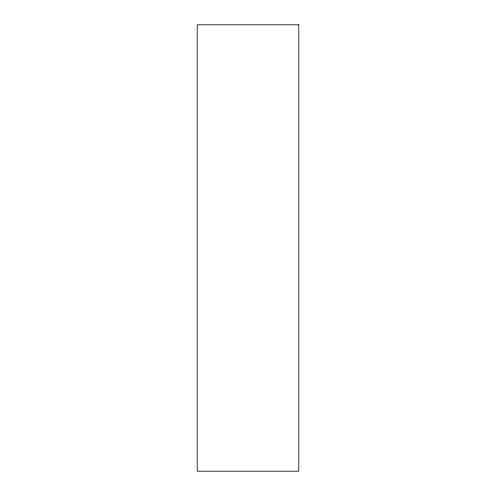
<?xml version="1.0" encoding="UTF-8"?>
<svg xmlns="http://www.w3.org/2000/svg" width="496" height="496" viewBox="0 0 496 496"><rect width="100%" height="100%" fill="white"/><g stroke="black" fill="none" stroke-linecap="round" stroke-linejoin="round"><path stroke-width="0.74" d="M298.797 24.8L197.203 24.8L197.203 471.2L298.797 471.2L298.797 24.8"/></g></svg>
